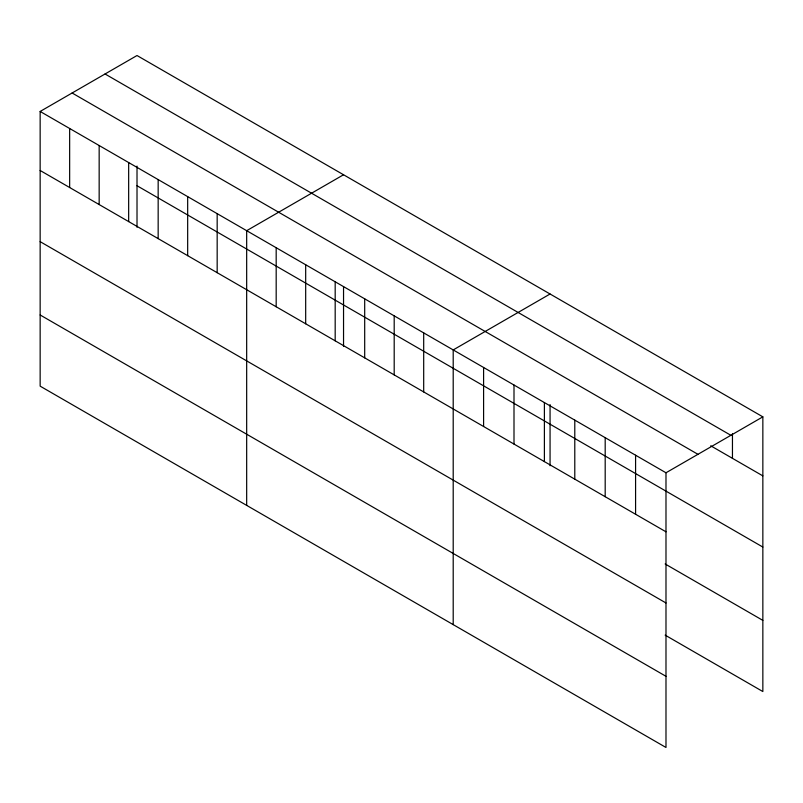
<?xml version="1.0" encoding="UTF-8"?>
<svg xmlns="http://www.w3.org/2000/svg" width="803" height="803" viewBox="0 0 803 803"><rect width="100%" height="100%" fill="white"/><g stroke="black" fill="none" stroke-linecap="round" stroke-linejoin="round"><path stroke-width="1.2" d="M40.15 111.456L665.988 472.776L665.988 747.473L40.15 386.153L40.15 111.456L137.012 55.527L762.85 416.847L762.85 691.544L665.145 635.133M343.543 174.763L246.672 230.692L246.672 505.388M550.065 293.998L453.203 349.927L453.203 624.624M665.988 472.776L762.85 416.847M105.052 73.986L730.881 435.306M710.735 445.795L762.85 475.878M72.119 92.997L697.948 454.317M137.012 185.734L762.85 547.054M40.15 170.487L665.988 531.807M665.145 563.967L762.85 620.378M40.15 241.653L665.988 602.973M40.15 314.977L665.988 676.307M732.456 433.73L732.456 458.332M635.585 455.221L635.585 514.261M605.191 437.675L605.191 496.706M574.787 420.13L574.787 479.16M550.065 404.571L550.065 465.75M544.394 402.574L544.394 461.605M514 385.028L514 444.059M483.597 367.473L483.597 426.503M423.693 332.894L423.693 391.924M394.193 315.86L394.193 374.891M364.692 298.826L364.692 357.857M343.543 286.561L343.543 346.515M335.182 281.793L335.182 340.823M305.682 264.759L305.682 323.79M276.182 247.725L276.182 306.756M217.171 213.658L217.171 272.689M187.671 196.625L187.671 255.655M158.161 179.591L158.161 238.621M137.012 166.101L137.012 227.279M128.661 162.557L128.661 221.588M99.16 145.524L99.16 204.554M69.65 128.49L69.65 187.521"/></g></svg>
